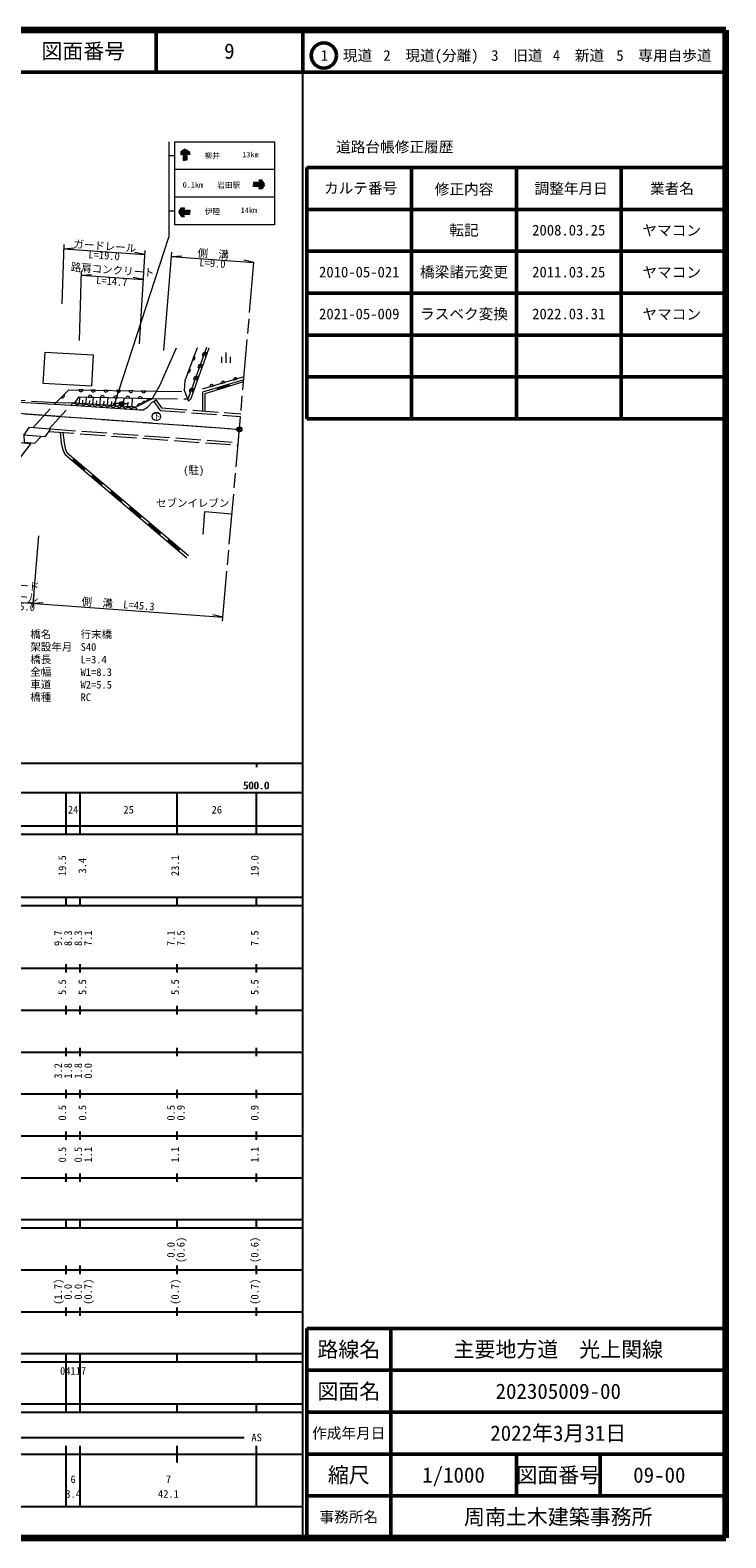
# Model space of a CAD drawing. Units: millimetres, scale not verified. Extents: x 40000 to 680000, y 20000 to 380000.
# Drawn here: x 513944 to 680000, y 20000 to 380000 of the extents above; entities that cross this region are included whole.
import ezdxf
from ezdxf.enums import TextEntityAlignment as Align

# ---------------------------------------------------------------- set-up
doc = ezdxf.new("R2010")
doc.units = ezdxf.units.MM
doc.header["$LTSCALE"] = 1000
doc.header["$PDMODE"] = 32
doc.header["$PDSIZE"] = 500
doc.linetypes.add('CHAIN', pattern=[18.5, 12, -1.5, 3.5, -1.5])
doc.linetypes.add('DASHED', pattern=[7.5, 6, -1.5])
for name, color, linetype, lineweight in [('M-BGD', 7, 'Continuous', 13), ('M-BGD-EXST', 7, 'Continuous', 13), ('M-BMK', 2, 'CHAIN', 13), ('M-BMK-SRVR', 3, 'Continuous', 13), ('M-STR-HTXT', 7, 'Continuous', 13), ('M-STR-STRC', 7, 'Continuous', 13), ('M-TTL', 2, 'Continuous', 140), ('M-TTL-BAND', 7, 'Continuous', 25), ('M-TTL-FRAM', 2, 'Continuous', 50), ('M-TTL-LINE', 7, 'Continuous', 50)]:
    doc.layers.add(name, color=color, linetype=linetype, lineweight=lineweight)
for name, color, linetype in [('M-BMK-HTXT', 7, 'Continuous'), ('M-OTRS', 6, 'Continuous'), ('M-TTL-TXT', 7, 'Continuous')]:
    doc.layers.add(name, color=color, linetype=linetype)
doc.styles.add('ＭＳ ゴシック', font='')
doc.styles.get('ＭＳ ゴシック').set_extended_font_data('MS Gothic')

msp = doc.modelspace()

# ---------------------------------------------------------------- hatches: boundary and pattern name
at = {"layer": 'M-BGD'}
for points in [[(561529, 294992), (561385, 295471), (558561, 294616), (558706, 294138)], [(535325, 290816, -1), (536325, 290816, -0.41421), (535825, 290316, -0.41421)], [(524450, 277668), (524030, 277172), (526699, 274908), (527119, 275404)], [(529026, 273787), (528606, 273291), (530893, 271350), (531314, 271846)], [(533526, 269970), (533105, 269475), (535622, 267340), (536042, 267836)], [(537949, 266219), (537528, 265723), (540198, 263459), (540618, 263955)], [(542525, 262338), (542104, 261842), (544773, 259578), (545194, 260074)], [(547100, 258457), (546680, 257961), (549349, 255697), (549770, 256193)]]:
    msp.add_hatch(color=256, dxfattribs=at).paths.add_polyline_path(points)
at = {"layer": 'M-STR-HTXT'}
msp.add_hatch(color=256, dxfattribs=at).paths.add_polyline_path([(534262, 290806, -1), (533823, 290567, -1)])
at = {"layer": 'M-STR-STRC'}
for points in [[(550829, 351597), (549892, 350927), (549892, 350247), (550467, 350617), (550466, 348933), (550828, 348932)], [(551940, 350927), (551003, 351597), (551004, 348932), (551365, 348933), (551365, 350617), (551940, 350247)], [(569220, 344175), (568540, 344175), (568909, 343600), (567226, 343601), (567225, 343239), (569889, 343238)], [(569889, 343064), (567225, 343063), (567225, 342701), (568909, 342702), (568540, 342127), (569220, 342127)], [(552082, 337001), (550398, 337000), (550768, 337576), (550088, 337575), (549418, 336638), (552083, 336639)], [(552083, 336463), (549418, 336464), (550088, 335527), (550768, 335527), (550398, 336102), (552082, 336102)]]:
    msp.add_hatch(color=256, dxfattribs=at).paths.add_polyline_path(points)

# ---------------------------------------------------------------- linework, layer by layer
at = {"layer": 'M-BGD'}
for p, q in [((555259, 302037), (555594, 302969)), ((555906, 302062), (556241, 302995)), ((560729, 300526), (560729, 303026)), ((551959, 299218), (551614, 298289)), ((553049, 302148), (552704, 301220)), ((554235, 299184), (554570, 300116)), ((554871, 299178), (555205, 300111)), ((559729, 300526), (559729, 302026)), ((561729, 300526), (561729, 302026)), ((553215, 296343), (553550, 297275)), ((553855, 296350), (554190, 297282)), ((564974, 297183), (554974, 294302)), ((559498, 295606), (560450, 295880)), ((561529, 294992), (561385, 295471)), ((562447, 296455), (563399, 296730)), ((522043, 293004), (521345, 292301)), ((526574, 294085), (525584, 294101)), ((525689, 290923), (525786, 292448)), ((526483, 290872), (526534, 291666)), ((527277, 290822), (527378, 292409)), ((527770, 292400), (528761, 292376)), ((529507, 294035), (528517, 294052)), ((528930, 290717), (529035, 292369)), ((530650, 290607), (530759, 292327)), ((530705, 292329), (531695, 292304)), ((532531, 293984), (531540, 294000)), ((532440, 290493), (532554, 292284)), ((533878, 292251), (534869, 292227)), ((534303, 290375), (534422, 292238)), ((535528, 293933), (534538, 293950)), ((536242, 290252), (536366, 292191)), ((536761, 292181), (537752, 292157)), ((538467, 293883), (537477, 293900)), ((538261, 290123), (538389, 292142)), ((539717, 292109), (540708, 292085)), ((541533, 293831), (540542, 293848)), ((552198, 293455), (552514, 294394)), ((552849, 293506), (553165, 294445)), ((556803, 294829), (557755, 295103)), ((558706, 294138), (558561, 294616)), ((524927, 290971), (524940, 291178)), ((528103, 290769), (528156, 291595)), ((529790, 290662), (529844, 291522)), ((531545, 290550), (531602, 291445)), ((533372, 290434), (533431, 291366)), ((535325, 290816), (534325, 290816)), ((535273, 290313), (535334, 291283)), ((536325, 290816), (537325, 290816)), ((537252, 290187), (537316, 291197)), ((524030, 277172), (524450, 277668)), ((526699, 274908), (527119, 275404)), ((528606, 273291), (529026, 273787)), ((530893, 271350), (531314, 271846)), ((533105, 269475), (533526, 269970)), ((535622, 267340), (536042, 267836)), ((537528, 265723), (537949, 266219)), ((540198, 263459), (540618, 263955)), ((542104, 261842), (542525, 262338)), ((544773, 259578), (545194, 260074)), ((546680, 257961), (547100, 258457)), ((549349, 255697), (549770, 256193))]:
    msp.add_line(p, q, dxfattribs=at)
at = {"layer": 'M-BGD', "linetype": 'DASHED'}
for p, q in [((543131, 292026), (551513, 291964)), ((544124, 293787), (550875, 293673)), ((514685, 285101), (519763, 290705)), ((518519, 284814), (523700, 290475)), ((543457, 291350), (544999, 289203)), ((544999, 289203), (564149, 287779)), ((545323, 289780), (564194, 288377)), ((518784, 284794), (563603, 281555)), ((518398, 284170), (563547, 280908))]:
    msp.add_line(p, q, dxfattribs=at)
for points in [[(329372, 305222), (341189, 303725), (352788, 302832), (361408, 302217), (367131, 301926), (372987, 301540), (383732, 300833), (394848, 300070), (406311, 299305), (420623, 298203), (454212, 295619), (471251, 294445), (489329, 293097), (499317, 292386), (520123, 291068)], [(543457, 291350), (543945, 291700), (545323, 289780)]]:
    msp.add_lwpolyline(points, dxfattribs=at)
at = {"layer": 'M-BGD'}
for points in [[(332102, 304184), (346905, 302900), (351913, 302438), (360199, 301800), (366430, 301470), (372732, 301163), (382875, 300457), (393565, 299713), (405956, 298909), (419149, 297901), (452732, 295382), (470297, 294145), (488536, 292720), (499100, 291915), (523700, 290475), (540069, 289318), (540880, 289372), (541913, 289967), (543130, 291240), (543457, 291350)], [(543131, 292026), (544989, 295319), (548909, 304127)], [(553793, 304148), (550855, 296249), (550726, 294071), (551712, 291431), (552346, 292012), (553062, 294140), (556652, 304140)], [(551610, 291706), (552495, 294337), (556087, 304342)], [(564918, 296540), (555099, 293569), (555099, 289053)], [(564871, 296003), (555599, 293198), (555599, 289016)], [(519763, 290705), (523171, 294142), (544124, 293787)], [(520123, 291068), (524642, 290989), (539259, 290060), (543131, 292026)], [(524642, 290989), (525617, 292452), (543131, 292026)], [(494409, 255521), (514129, 281200), (458930, 286156), (411535, 290001), (410673, 288990), (409893, 286725), (407652, 282987)], [(512461, 283262), (512540, 281635), (515044, 281383), (516588, 282953)], [(521107, 283975), (521382, 281368), (521783, 279555), (522288, 278650), (551307, 254036)], [(521766, 283927), (522025, 281473), (522397, 279788), (522798, 279069), (551728, 254532)], [(555259, 259570), (555646, 265053), (562106, 264486)]]:
    msp.add_lwpolyline(points, dxfattribs=at)
for points in [[(517500, 303144), (528981, 302480), (528548, 294992), (517067, 295656)], [(512461, 283262), (513798, 285167), (518784, 284794), (517447, 282889)]]:
    msp.add_lwpolyline(points, close=True, dxfattribs=at)
msp.add_circle((535825, 290816), 500, dxfattribs=at)
for centre, radius, start, end in [((555519, 302470), 505, 81.4229, 239.08109), ((556166, 302496), 505, 81.4229, 239.08109), ((551695, 298788), 505, 260.76986, 58.42806), ((552785, 301718), 505, 260.76986, 58.42806), ((554495, 299617), 505, 81.4229, 239.08109), ((555130, 299611), 505, 81.4229, 239.08109), ((553475, 296776), 505, 81.4229, 239.08109), ((554115, 296783), 505, 81.4229, 239.08109), ((557306, 294872), 505, 27.24271, 184.9009), ((560001, 295649), 505, 27.24271, 184.9009), ((562950, 296498), 505, 27.24271, 184.9009), ((521624, 292722), 505, 236.4059, 34.06409), ((526081, 294191), 505, 190.20118, 347.85937), ((528263, 292290), 505, 9.77853, 167.43672), ((529014, 294141), 505, 190.20118, 347.85937), ((531198, 292219), 505, 9.77853, 167.43672), ((532037, 294090), 505, 190.20118, 347.85937), ((534371, 292142), 505, 9.77853, 167.43672), ((535035, 294039), 505, 190.20118, 347.85937), ((537254, 292071), 505, 9.77853, 167.43672), ((537974, 293989), 505, 190.20118, 347.85937), ((540210, 292000), 505, 9.77853, 167.43672), ((541039, 293938), 505, 190.20118, 347.85937), ((542420, 291194), 752, 60.96877, 172.88715), ((552449, 293893), 505, 82.57719, 240.23538), ((553099, 293944), 505, 82.57719, 240.23538), ((524390, 290032), 820, 24.60704, 147.30957), ((525826, 289930), 820, 24.60704, 147.30957), ((527262, 289829), 820, 24.60704, 147.30957), ((528698, 289727), 820, 24.60704, 147.30957), ((530134, 289626), 820, 24.60704, 147.30957), ((531571, 289524), 820, 24.60704, 147.30957), ((533007, 289423), 820, 24.60704, 147.30957), ((534443, 289322), 820, 24.60704, 147.30957), ((535879, 289220), 820, 24.60704, 147.30957), ((537315, 289119), 820, 24.60704, 147.30957), ((538751, 289017), 820, 24.60704, 147.30957), ((540198, 290065), 752, 60.96877, 172.88715), ((541309, 290629), 752, 60.96877, 172.88715)]:
    msp.add_arc(centre, radius, start, end, dxfattribs=at)
at = {"layer": 'M-BGD-EXST'}
msp.add_circle((544078, 287762), 1000, dxfattribs=at)
at = {"layer": 'M-BMK'}
for p, q in [((559859, 238859), (567461, 325536)), ((324507, 302049), (563878, 284688)), ((364961, 299115), (563878, 284688))]:
    msp.add_line(p, q, dxfattribs=at)
at = {"layer": 'M-BMK-SRVR'}
msp.add_circle((563878, 284688), 600, dxfattribs=at)
at = {"layer": 'M-OTRS'}
msp.add_point((563878, 284688), dxfattribs=at)
msp.add_point((563878, 284688), dxfattribs=at)
at = {"layer": 'M-STR-HTXT'}
for p, q in [((521606, 314632), (522051, 328822)), ((522020, 327822), (524469, 327987)), ((522020, 327822), (541319, 326425)), ((534043, 290686), (547025, 330552)), ((541319, 326425), (538919, 326941)), ((540074, 305087), (541377, 327424)), ((545869, 303482), (547786, 326960)), ((547704, 325963), (550154, 326129)), ((547704, 325963), (567373, 324540)), ((567373, 324540), (564973, 325056)), ((525693, 305908), (526159, 322509)), ((526131, 321509), (528581, 321674)), ((526131, 321509), (540886, 320441)), ((540969, 320435), (538569, 320951)), ((515904, 259278), (514474, 242151)), ((509716, 243498), (559946, 239855)), ((514557, 243147), (513357, 243406)), ((514557, 243147), (517007, 243312)), ((559946, 239855), (557546, 240372))]:
    msp.add_line(p, q, dxfattribs=at)
msp.add_circle((534043, 290686), 250, dxfattribs=at)
at = {"layer": 'M-STR-STRC'}
for p, q in [((547025, 353344), (547025, 330552)), ((548414, 353344), (572247, 353344)), ((548414, 353344), (548414, 333552)), ((572247, 353344), (572247, 333552)), ((547025, 350046), (548414, 350046)), ((550829, 351092), (549892, 350422)), ((549892, 350927), (549892, 350247)), ((549892, 350247), (550467, 350617)), ((550467, 350617), (550466, 348933)), ((550829, 351597), (550829, 348932)), ((551003, 351597), (551004, 348932)), ((551003, 351092), (551940, 350422)), ((551940, 350247), (551365, 350617)), ((551365, 350617), (551365, 348933)), ((551940, 350927), (551940, 350247)), ((572247, 346747), (548414, 346747)), ((550466, 348933), (550828, 348932)), ((551365, 348933), (551004, 348932)), ((567225, 343601), (567225, 343239)), ((569889, 343238), (567225, 343237)), ((569889, 343064), (567225, 343063)), ((567225, 342701), (567225, 343063)), ((568909, 343600), (567226, 343601)), ((568909, 342702), (567226, 342701)), ((568540, 344175), (568909, 343600)), ((569220, 344175), (568540, 344175)), ((568540, 342127), (568909, 342702)), ((569220, 342127), (568540, 342127)), ((569889, 343238), (569220, 344175)), ((569889, 343064), (569220, 342127)), ((572247, 340150), (548414, 340150)), ((547025, 336851), (548414, 336851)), ((549418, 336638), (550088, 337575)), ((549418, 336638), (552083, 336639)), ((549418, 336464), (552083, 336465)), ((549418, 336464), (550088, 335527)), ((550088, 337575), (550768, 337576)), ((550088, 335527), (550768, 335527)), ((550768, 337576), (550398, 337000)), ((550398, 337000), (552082, 337001)), ((550768, 335527), (550398, 336102)), ((550398, 336102), (552082, 336102)), ((552082, 337001), (552083, 336639)), ((552082, 336102), (552083, 336463)), ((572247, 333552), (548414, 333552))]:
    msp.add_line(p, q, dxfattribs=at)
for points in [[(550829, 351597), (549892, 350927), (549892, 350247), (550467, 350617), (550466, 348933), (550828, 348932)], [(551365, 348933), (551004, 348932), (551003, 351597), (551940, 350927), (551940, 350247), (551365, 350617)], [(569889, 343238), (569220, 344175), (568540, 344175), (568909, 343600), (567226, 343601), (567225, 343239)], [(567225, 342701), (567225, 343063), (569889, 343064), (569220, 342127), (568540, 342127), (568909, 342702)], [(552082, 337001), (552083, 336639), (549418, 336638), (550088, 337575), (550768, 337576), (550398, 337000)], [(549418, 336464), (550088, 335527), (550768, 335527), (550398, 336102), (552082, 336102), (552083, 336463)]]:
    msp.add_lwpolyline(points, close=True, dxfattribs=at)
at = {"layer": 'M-TTL'}
for p, q in [((680000, 380000), (40000, 380000)), ((680000, 20000), (680000, 380000)), ((40000, 20000), (680000, 20000))]:
    msp.add_line(p, q, dxfattribs=at)
at = {"layer": 'M-TTL-BAND'}
for p, q in [((579000, 20000), (579000, 370000)), ((40000, 205000), (579000, 205000)), ((568000, 205000), (568000, 204000)), ((68000, 198000), (579000, 198000)), ((522500, 188000), (522500, 198000)), ((525900, 188000), (525900, 198000)), ((549000, 188000), (549000, 198000)), ((568000, 188000), (568000, 198000)), ((40000, 190000), (579000, 190000)), ((40000, 188000), (579000, 188000)), ((40000, 173000), (579000, 173000)), ((522500, 171000), (522500, 173000)), ((525900, 171000), (525900, 173000)), ((549000, 171000), (549000, 173000)), ((568000, 171000), (568000, 173000)), ((40000, 171000), (579000, 171000)), ((40000, 156000), (579000, 156000)), ((522500, 155000), (522500, 157000)), ((525900, 155000), (525900, 157000)), ((549000, 155000), (549000, 157000)), ((568000, 155000), (568000, 157000)), ((46000, 146000), (579000, 146000)), ((522500, 145000), (522500, 147000)), ((525900, 145000), (525900, 147000)), ((549000, 145000), (549000, 147000)), ((568000, 145000), (568000, 147000)), ((522500, 135000), (522500, 137000)), ((525900, 135000), (525900, 137000)), ((549000, 135000), (549000, 137000)), ((568000, 135000), (568000, 137000)), ((52000, 136000), (579000, 136000)), ((46000, 126000), (579000, 126000)), ((522500, 125000), (522500, 127000)), ((525900, 125000), (525900, 127000)), ((549000, 125000), (549000, 127000)), ((568000, 125000), (568000, 127000)), ((52000, 116000), (579000, 116000)), ((522500, 115000), (522500, 117000)), ((525900, 115000), (525900, 117000)), ((549000, 115000), (549000, 117000)), ((568000, 115000), (568000, 117000)), ((46000, 106000), (579000, 106000)), ((522500, 105000), (522500, 107000)), ((525900, 105000), (525900, 107000)), ((549000, 105000), (549000, 107000)), ((568000, 105000), (568000, 107000)), ((40000, 96000), (579000, 96000)), ((40000, 94000), (579000, 94000)), ((522500, 94000), (522500, 96000)), ((525900, 94000), (525900, 96000)), ((549000, 94000), (549000, 96000)), ((568000, 94000), (568000, 96000)), ((49000, 84000), (579000, 84000)), ((522500, 83000), (522500, 85000)), ((525900, 83000), (525900, 85000)), ((549000, 83000), (549000, 85000)), ((568000, 83000), (568000, 85000)), ((40000, 74000), (579000, 74000)), ((522500, 73000), (522500, 75000)), ((525900, 73000), (525900, 75000)), ((549000, 73000), (549000, 75000)), ((568000, 73000), (568000, 75000)), ((40000, 64000), (579000, 64000)), ((40000, 62000), (579000, 62000)), ((522500, 62000), (522500, 64000)), ((522500, 52000), (522500, 62000)), ((525900, 62000), (525900, 64000)), ((525900, 52000), (525900, 62000)), ((549000, 62000), (549000, 64000)), ((568000, 62000), (568000, 64000)), ((40000, 52000), (579000, 52000)), ((522500, 50000), (522500, 52000)), ((525900, 50000), (525900, 52000)), ((549000, 50000), (549000, 52000)), ((568000, 50000), (568000, 52000)), ((40000, 50000), (579000, 50000)), ((71000, 44000), (565000, 44000)), ((40000, 40000), (579000, 40000)), ((522500, 27500), (522500, 42000)), ((525900, 27500), (525900, 42000)), ((549000, 38000), (549000, 42000)), ((568000, 27500), (568000, 42000)), ((68000, 27500), (579000, 27500))]:
    msp.add_line(p, q, dxfattribs=at)
at = {"layer": 'M-TTL-FRAM'}
for p, q in [((580000, 347197), (580000, 287197)), ((580000, 347197), (680000, 347197)), ((580000, 287197), (680000, 287197)), ((680000, 70000), (580000, 70000)), ((580000, 70000), (580000, 20000))]:
    msp.add_line(p, q, dxfattribs=at)
at = {"layer": 'M-TTL-LINE'}
for p, q in [((543997, 380000), (543997, 370000)), ((579000, 380000), (579000, 370000)), ((40000, 370000), (680000, 370000)), ((605000, 347197), (605000, 287197)), ((630000, 347197), (630000, 287197)), ((655000, 347197), (655000, 287197)), ((580000, 337197), (680000, 337197)), ((580000, 327197), (680000, 327197)), ((580000, 317197), (680000, 317197)), ((580000, 307197), (680000, 307197)), ((580000, 297197), (680000, 297197)), ((600000, 70000), (600000, 20000)), ((680000, 60000), (580000, 60000)), ((680000, 50000), (580000, 50000)), ((680000, 40000), (580000, 40000)), ((630000, 40000), (630000, 30000)), ((650000, 40000), (650000, 30000)), ((680000, 30000), (580000, 30000))]:
    msp.add_line(p, q, dxfattribs=at)
msp.add_circle((584031, 373958), 3000, dxfattribs=at)

# ---------------------------------------------------------------- texts
at = {"layer": 'M-BGD', "style": 'ＭＳ ゴシック'}
msp.add_text('(駐)', height=1833, dxfattribs=at).set_placement((552976, 274918), align=Align.MIDDLE_CENTER)
at = {"layer": 'M-BGD-EXST', "style": 'ＭＳ ゴシック'}
msp.add_text('下', height=1320, dxfattribs=at).set_placement((544078, 287762), align=Align.MIDDLE_CENTER)
at = {"layer": 'M-BMK-HTXT', "style": 'ＭＳ ゴシック'}
msp.add_text('セブンイレブン', height=1833, dxfattribs=at).set_placement((543996, 265616), align=Align.BOTTOM_LEFT)
at = {"layer": 'M-STR-HTXT', "style": 'ＭＳ ゴシック'}
for s, rotation, p in [('ガードレール', 355.861, (531658, 326969)), ('側\u3000溝', 355.861, (557528, 325097)), ('路肩コンクリート', 355.861, (533530, 321274)), ('ガード', 355.852, (512284, 245861)), ('レール', 355.852, (512059, 243173)), ('側\u3000溝\u3000L=45.3', 355.852, (534820, 241522))]:
    msp.add_text(s, height=1833, rotation=rotation, dxfattribs=at).set_placement(p, align=Align.BOTTOM_CENTER)
for s, rotation, p in [('L=19.0', 355.861, (531669, 327124)), ('L=9.0', 355.861, (557539, 325252)), ('L=14.7', 355.861, (533509, 320975)), ('L=5.0', 355.852, (512057, 243329))]:
    msp.add_text(s, height=1833, rotation=rotation, dxfattribs=at).set_placement(p, align=Align.TOP_CENTER)
for s, p in [('橋名', (513993, 234274)), ('行末橋', (525993, 234255)), ('橋長', (513983, 228274)), ('架設年月', (513988, 231274)), ('S40', (525988, 231255)), ('L=3.4', (525983, 228255)), ('全幅', (513978, 225274)), ('W1=8.3', (525978, 225255)), ('車道', (513974, 222274)), ('W2=5.5', (525974, 222255)), ('橋種', (513969, 219274)), ('RC', (525969, 219255))]:
    msp.add_text(s, height=1833, rotation=359.908, dxfattribs=at).set_placement(p, align=Align.BOTTOM_LEFT)
at = {"layer": 'M-STR-STRC', "style": 'ＭＳ ゴシック'}
for s, p in [('柳井', (557406, 350057)), ('岩田駅', (561348, 342984)), ('伊陸', (557464, 336722))]:
    msp.add_text(s, height=1320, dxfattribs=at).set_placement(p, align=Align.MIDDLE_CENTER)
for s, p in [('13km', (564537, 349245)), ('0.1km', (550333, 341998)), ('14km', (564189, 335969))]:
    msp.add_text(s, height=1320, dxfattribs=at).set_placement(p, align=Align.BOTTOM_LEFT)
at = {"layer": 'M-TTL-BAND', "style": 'ＭＳ ゴシック'}
for s, p in [('500.0', (567844, 198195)), ('500.0', (568000, 198195)), ('24', (524200, 192405)), ('25', (537450, 192405)), ('26', (558500, 192405)), ('AS', (568000, 42500)), ('6', (524200, 32523)), ('7', (546950, 32523)), ('3.4', (524200, 29033)), ('42.1', (546950, 29033))]:
    msp.add_text(s, height=1833, dxfattribs=at).set_placement(p, align=Align.BOTTOM_CENTER)
for s, p in [('19.5', (523075, 180500)), ('3.4', (527872, 180500)), ('23.1', (550000, 180500)), ('19.0', (569000, 180500)), ('9.7', (522075, 163174)), ('8.3', (524445, 163174)), ('8.3', (526872, 163174)), ('7.1', (529242, 163174)), ('7.1', (549000, 163174)), ('7.5', (551370, 163174)), ('7.5', (569000, 163174)), ('5.5', (523075, 151500)), ('5.5', (527872, 151500)), ('5.5', (550000, 151500)), ('5.5', (569000, 151500)), ('3.2', (522075, 131500)), ('1.8', (524445, 131500)), ('1.8', (526872, 131500)), ('0.0', (529242, 131500)), ('0.5', (523075, 121500)), ('0.5', (527872, 121500)), ('0.5', (549000, 121500)), ('0.9', (551370, 121500)), ('0.9', (569000, 121500)), ('0.5', (523075, 111500)), ('0.5', (526872, 111500)), ('1.1', (529242, 111500)), ('1.1', (550000, 111500)), ('1.1', (569000, 111500)), ('0.0', (549000, 88764)), ('(0.6)', (551370, 88764)), ('(0.6)', (569000, 88764)), ('(1.7)', (522075, 78764)), ('0.0', (524445, 78764)), ('0.0', (526872, 78764)), ('(0.7)', (529242, 78764)), ('(0.7)', (550000, 78764)), ('(0.7)', (569000, 78764))]:
    msp.add_text(s, height=1833, rotation=90, dxfattribs=at).set_placement(p, align=Align.BOTTOM_CENTER)
msp.add_text('04117', height=1833, dxfattribs=at).set_placement((521075, 58405), align=Align.BOTTOM_LEFT)
at = {"layer": 'M-TTL-TXT', "style": 'ＭＳ ゴシック'}
for s, height, p in [('図面番号', 3666, (526622, 375000)), ('9', 3666, (561497, 375000)), ('1\u3000現道', 2566, (589448, 373958)), ('2\u3000現道(分離)', 2566, (609619, 373958)), ('3\u3000旧道', 2566, (630121, 373958)), ('4\u3000新道', 2566, (644824, 373958)), ('5\u3000専用自歩道', 2566, (665228, 373958)), ('道路台帳修正履歴', 2566, (600968, 352113)), ('カルテ番号', 2566, (592839, 342277)), ('修正内容', 2566, (617509, 342023)), ('調整年月日', 2566, (643089, 342197)), ('業者名', 2566, (667134, 342197)), ('転記', 2566, (617500, 332245)), ('2008.03.25', 2566, (642500, 332245)), ('ヤマコン', 2566, (667077, 332189)), ('2010-05-021', 2566, (592500, 322245)), ('橋梁諸元変更', 2566, (617500, 322245)), ('2011.03.25', 2566, (642500, 322245)), ('ヤマコン', 2566, (667077, 322189)), ('2021-05-009', 2566, (592500, 312245)), ('ラスベク変換', 2566, (617500, 312245)), ('2022.03.31', 2566, (642500, 312245)), ('ヤマコン', 2566, (667077, 312189)), ('路線名', 3666, (590000, 65000)), ('路線名', 3666, (590000, 65000)), ('主要地方道\u3000光上関線', 3666, (640000, 65000)), ('図面名', 3666, (590000, 55000)), ('図面名', 3666, (590000, 55000)), ('202305009-00', 3666, (640000, 55000)), ('2022年3月31日', 3666, (640000, 45000)), ('作成年月日', 2566, (590000, 45000)), ('作成年月日', 2566, (590000, 45000)), ('縮尺', 3666, (590000, 35000)), ('縮尺', 3666, (590000, 35000)), ('1/1000', 3666, (615000, 35000)), ('図面番号', 3666, (640000, 35000)), ('図面番号', 3666, (640000, 35000)), ('09-00', 3666, (664125, 35000)), ('事務所名', 2566, (590000, 25000)), ('事務所名', 2566, (590000, 25000)), ('周南土木建築事務所', 3666, (640000, 25000))]:
    msp.add_text(s, height=height, dxfattribs=at).set_placement(p, align=Align.MIDDLE_CENTER)

doc.saveas('drawing.dxf')
